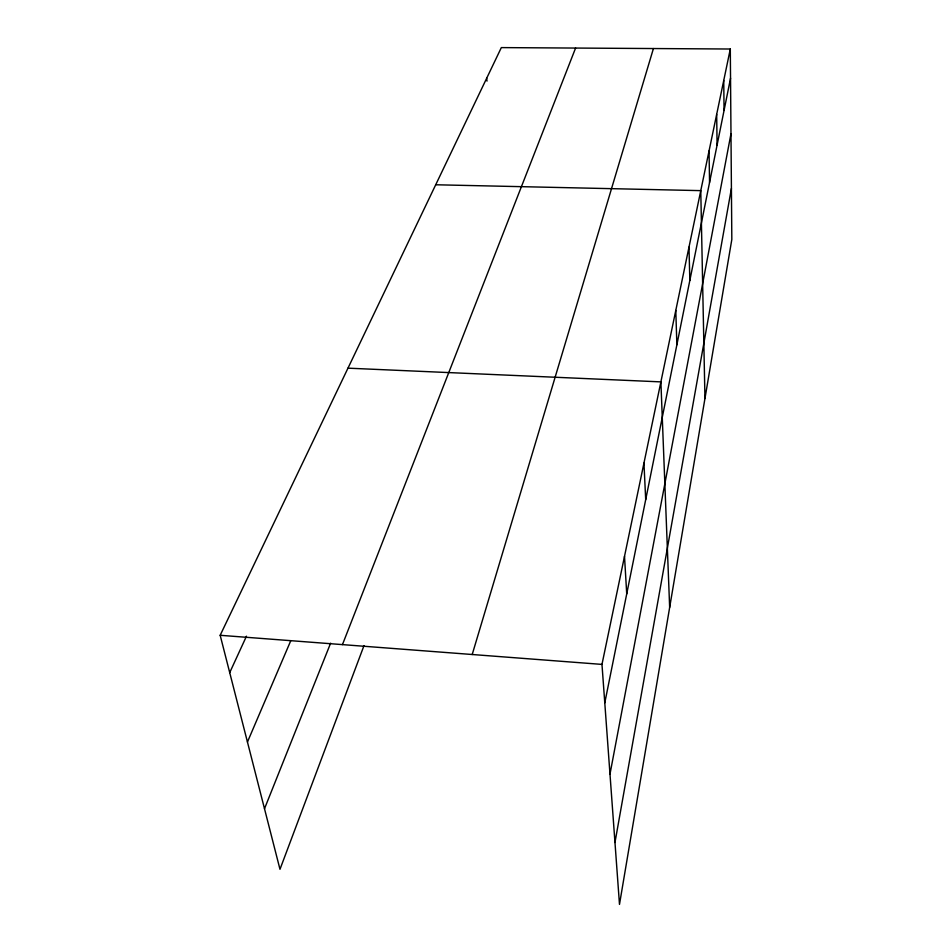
<?xml version="1.0" encoding="UTF-8"?>
<svg xmlns="http://www.w3.org/2000/svg" width="952" height="952" viewBox="0 0 952 952"><rect width="100%" height="100%" fill="white"/><g stroke="black" fill="none" stroke-linecap="round" stroke-linejoin="round"><path stroke-width="1.43" d="M614.968 842.508L731.41 188.472M609.982 774.154L730.981 133.72M604.782 702.862L730.541 78.254M730.303 49.016L731.826 239.44L619.49 904.4L601.973 664.401L730.303 49.016L501.335 47.6L220.174 635.293L279.983 869.307L363.997 645.634M472.204 654.512L653.429 48.54M342.458 644.611L575.591 48.052M264.501 808.736L330.618 643.183M247.449 742.013L290.753 640.755M229.718 672.624L246.473 636.198M435.707 184.771L700.767 190.638L704.956 398.495M347.98 368.162L660.89 381.883L669.661 607.412M220.174 635.293L601.973 664.401M486.698 78.195L486.996 81.11M624.512 556.349L626.725 593.905M643.957 463.124L645.694 499.657M675.789 310.435L676.872 344.803M688.986 247.127L689.831 280.423M709.038 150.987L709.561 182.451M716.678 114.383L717.082 145.085M723.746 80.492L724.056 110.444"/></g></svg>
